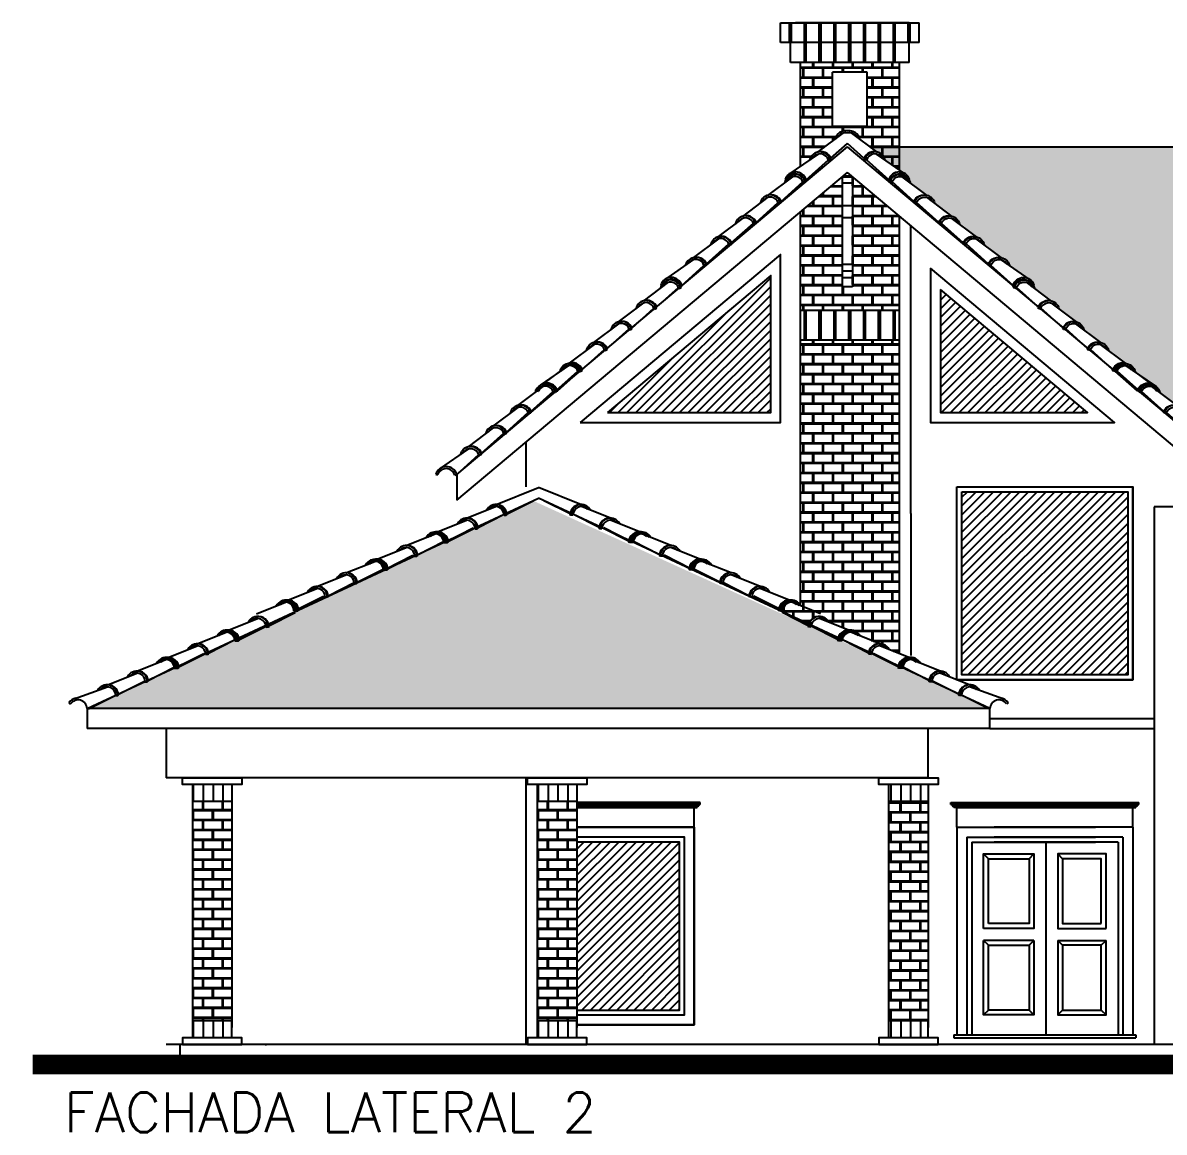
# Model space of a CAD drawing. Header units: millimetres. Extents: x 128 to 761, y 122 to 191.
# Drawn here: x 213.93 to 225.47, y 178.34 to 189.56 of the extents above; entities that cross this region are included whole.
import ezdxf

# ---------------------------------------------------------------- set-up
doc = ezdxf.new("R2010")
doc.units = ezdxf.units.MM
doc.layers.add('ALVENARIA', color=7, linetype='Continuous')
doc.layers.add('CAIXILHOS', color=7, linetype='Continuous')
doc.styles.add('COMODOS', font='romans.shx', dxfattribs={"height": 0.15})
pattern_1 = [(0, (-32.87201, -24.0885), (0.1, 0.1), [0.192, -0.008]), (0, (-32.87201, -23.9965), (0.1, 0.1), [0.192, -0.008]), (90, (-32.87201, -24.0885), (-0.1, 0.1), [0.092, -0.108]), (90, (-32.88001, -24.0885), (-0.1, 0.1), [0.092, -0.108])]
pattern_2 = [(45, (-60.317925, -23.588495), (-0.044194174, 0.044194174), [])]

# ---------------------------------------------------------------- blocks, each defined once
blk = doc.blocks.new('CUMEEIRA')
at = {"layer": 'ALVENARIA', "color": 4, "ltscale": 0.5}
for p, q in [((-0.142, 0.13), (-0.131, 0.113)), ((0, 0), (0.018, -0.008)), ((0.018, -0.008), (0.32, 0.002)), ((0.35, -0.003), (0.652, 0.007)), ((0.68, -0.003), (0.976, 0.007)), ((1.003, -0.003), (1.305, 0.007)), ((1.334, -0.003), (1.629, 0.007)), ((0.318, -0.003), (0.337, -0.011)), ((0.648, -0.003), (0.667, -0.011)), ((0.973, -0.003), (0.991, -0.011)), ((1.302, -0.003), (1.32, -0.011)), ((1.626, -0.003), (1.645, -0.011))]:
    blk.add_line(p, q, dxfattribs=at)
at = {"layer": 'ALVENARIA', "color": 3, "ltscale": 0.5}
for p, q in [((-0.076, 0.146), (0.28, 0.112)), ((0.292, 0.13), (0.607, 0.113)), ((0.616, 0.13), (0.931, 0.113)), ((0.94, 0.13), (1.26, 0.113)), ((1.269, 0.13), (1.584, 0.113)), ((0.337, -0.011), (0.348, -0.01)), ((0.667, -0.011), (0.678, -0.01)), ((0.991, -0.011), (1.003, -0.01)), ((1.32, -0.011), (1.331, -0.01)), ((1.645, -0.011), (1.656, -0.01))]:
    blk.add_line(p, q, dxfattribs=at)
at = {"layer": 'ALVENARIA', "color": 4, "ltscale": 0.5}
for centre, radius, start, end in [((-0.083, 0.036), 0.111, 336.6256, 121.8525), ((0.235, 0.033), 0.0907, 336.6256, 109.2265), ((0.568, 0.034), 0.088, 335.4621, 109.848), ((0.893, 0.034), 0.088, 335.4621, 109.848), ((1.222, 0.034), 0.088, 335.4621, 109.848), ((1.546, 0.034), 0.088, 335.4621, 109.848)]:
    blk.add_arc(centre, radius, start, end, dxfattribs=at)
at = {"layer": 'ALVENARIA', "color": 5, "ltscale": 0.5}
blk.add_arc((-0.083, 0.036), 0.0907, 336.6256, 121.8525, dxfattribs=at)
at = {"layer": 'ALVENARIA', "color": 3, "ltscale": 0.5}
for centre, radius, start, end in [((0.238, 0.034), 0.109, 335.7889, 125.8354), ((0.243, 0.029), 0.112, 339.9611, 74.5368), ((0.571, 0.035), 0.106, 334.5638, 127.6865), ((0.575, 0.029), 0.11, 339.5176, 72.6649), ((0.896, 0.035), 0.106, 334.5638, 127.6865), ((0.9, 0.029), 0.11, 339.5176, 72.6649), ((1.225, 0.035), 0.106, 334.5638, 127.6865), ((1.228, 0.029), 0.11, 339.5176, 72.6649), ((1.549, 0.035), 0.106, 334.5638, 127.6865), ((1.553, 0.029), 0.11, 339.5176, 72.6649)]:
    blk.add_arc(centre, radius, start, end, dxfattribs=at)
blk = doc.blocks.new('A$C70CB2ABE')
h = blk.add_hatch()
h.set_pattern_fill('_U', color=8, scale=0.1, angle=90, style=0, pattern_type=0)
h.set_pattern_definition([(90, (39.01201, 3.0759), (-0.1, 6e-18), [])])
h.paths.add_polyline_path([(0.5, 2.631), (0.5, 2.461), (0.1, 2.461), (0.1, 2.631)])
h = blk.add_hatch()
h.set_pattern_fill('CONCBLOC', color=8, scale=0.2, style=0)
h.set_pattern_definition([(0, (39.01201, 2.77744), (0.1, 0.1), [0.192, -0.008]), (0, (39.01201, 2.86944), (0.1, 0.1), [0.192, -0.008]), (90, (39.01201, 2.77744), (-0.1, 0.1), [0.092, -0.108]), (90, (39.00401, 2.77744), (-0.1, 0.1), [0.092, -0.108])])
h.paths.add_polyline_path([(0.5, 2.461), (0.1, 2.461), (0.1, 0.24), (0.5, 0.24)])
h = blk.add_hatch()
h.set_pattern_fill('_U', color=8, scale=0.1, angle=90, style=0, pattern_type=0)
h.set_pattern_definition([(270, (39.01201, -0.3751), (-0.1, -6e-18), [])])
h.paths.add_polyline_path([(0.5, 0.07), (0.5, 0.24), (0.1, 0.24), (0.1, 0.07)])
at = {"color": 2}
for p, q in [((0.485, 2.7), (0.5, 2.7)), ((0.1, 2.631), (0.1, 0.174)), ((0.5, 2.631), (0.5, 2.461)), ((0.5, 2.461), (0.1, 2.461)), ((0.5, 2.461), (0.5, 0.174)), ((0.5, 0.24), (0.1, 0.24)), ((0.1, 0.24), (0.1, 0.24)), ((0.1, 0.24), (0.1, 0.07)), ((0.5, 0.07), (0.5, 0.24)), ((0.485, 0.001), (0.5, 0.001)), ((0.485, 0.001), (0.5, 0.001))]:
    blk.add_line(p, q, dxfattribs=at)
for points in [[(0, 2.701), (0.6, 2.701), (0.6, 2.631), (0, 2.631)], [(0, 0), (0.6, 0), (0.6, 0.07), (0, 0.07)], [(0, 0), (0.6, 0), (0.6, 0.07), (0, 0.07)]]:
    blk.add_lwpolyline(points, close=True, dxfattribs=at)
blk = doc.blocks.new('A$C56FF1092')
at = {"color": 7}
for p, q in [((0, 0), (0, 1.11)), ((0.1, 1.11), (0, 1.11)), ((0.1, 1.048), (0, 1.048)), ((0.1, 1.11), (0.1, 0)), ((0.1, 0.819), (0, 0.819)), ((0.1, 0.699), (0, 0.699)), ((0.1, 0.225), (0, 0.225)), ((0.1, 0.158), (0, 0.158)), ((0.1, 0.09), (0, 0.09)), ((0.1, 0), (0, 0))]:
    blk.add_line(p, q, dxfattribs=at)

msp = doc.modelspace()

# ---------------------------------------------------------------- hatches: boundary and pattern name
h = msp.add_hatch()
h.set_pattern_fill('CONCBLOC', color=8, scale=0.2, style=0)
h.set_pattern_definition(pattern_1)
h.paths.add_polyline_path([(221.7932, 186.3479), (221.7932, 183.669, -0.0227167), (221.7979, 183.6606), (221.7045, 183.6981, 0.4058388), (221.6183, 183.6108), (221.6008, 183.6113, 0.0156703), (221.6008, 183.6057), (221.8751, 183.4778, -0.365053), (221.9947, 183.5538, -0.2580367), (222.0797, 183.497), (222.281, 183.4162, -0.0355894), (222.2969, 183.415, -0.0331977), (222.3115, 183.4141, -0.2582204), (222.3965, 183.3572), (222.5942, 183.2778, -0.0260569), (222.6056, 183.2769, -0.2580367), (222.6907, 183.2201), (222.7943, 183.1785), (222.7943, 186.3479)])
h.paths.add_polyline_path([(221.7932, 188.1074), (221.8871, 188.1721, -0.2431071), (221.9531, 188.2468, -0.0418291), (221.9707, 188.2531), (222.1443, 188.3833, -0.2580367), (222.2117, 188.4602, -0.1342779), (222.2693, 188.4677, -0.1342779), (222.3268, 188.4602, -0.2580367), (222.3943, 188.3833), (222.5678, 188.2531, -0.0418291), (222.5854, 188.2468, -0.2431071), (222.6515, 188.1721), (222.7943, 188.0738), (222.7943, 189.1602), (221.7932, 189.1602)])
h.paths.add_polyline_path([(222.1187, 189.0602), (222.4687, 189.0602), (222.4687, 188.5102), (222.1187, 188.5102)], flags=16)
h = msp.add_hatch()
h.set_pattern_fill('CONCBLOC', color=8, scale=0.2, style=0)
h.set_pattern_definition(pattern_1)
h.paths.add_polyline_path([(222.2693, 188.045), (221.7932, 187.6455), (221.7932, 186.6479), (222.7943, 186.6479), (222.7943, 187.6045)])
h.paths.add_polyline_path([(222.3193, 186.8885), (222.2193, 186.8885), (222.2193, 187.9985), (222.3193, 187.9985)], flags=16)
h = msp.add_hatch()
h.set_pattern_fill('_U', color=8, scale=0.1, angle=90, style=0, pattern_type=0)
h.set_pattern_definition([(90, (254.55689, 182.29758), (-0.1, 6e-18), [])])
h.paths.add_polyline_path([(216.0449, 181.8525), (216.0449, 181.6825), (215.6449, 181.6825), (215.6449, 181.8525)])
h = msp.add_hatch()
h.set_pattern_fill('_U', color=8, scale=0.1, angle=90, style=0, pattern_type=0)
h.set_pattern_definition([(90, (258.04463, 182.29758), (-0.1, 6e-18), [])])
h.paths.add_polyline_path([(219.5326, 181.8525), (219.5326, 181.6825), (219.1326, 181.6825), (219.1326, 181.8525)])
h = msp.add_hatch()
h.set_pattern_fill('CONCBLOC', color=8, scale=0.2, style=0)
h.set_pattern_definition([(0, (254.55689, 181.99912), (0.1, 0.1), [0.192, -0.008]), (0, (254.55689, 182.09112), (0.1, 0.1), [0.192, -0.008]), (90, (254.55689, 181.99912), (-0.1, 0.1), [0.092, -0.108]), (90, (254.54889, 181.99912), (-0.1, 0.1), [0.092, -0.108])])
h.paths.add_polyline_path([(216.0449, 181.6825), (215.6449, 181.6825), (215.6449, 179.4617), (216.0449, 179.4617)])
h = msp.add_hatch()
h.set_pattern_fill('CONCBLOC', color=8, scale=0.2, style=0)
h.set_pattern_definition([(0, (258.04463, 181.99912), (0.1, 0.1), [0.192, -0.008]), (0, (258.04463, 182.09112), (0.1, 0.1), [0.192, -0.008]), (90, (258.04463, 181.99912), (-0.1, 0.1), [0.092, -0.108]), (90, (258.03663, 181.99912), (-0.1, 0.1), [0.092, -0.108])])
h.paths.add_polyline_path([(219.5326, 181.6825), (219.1326, 181.6825), (219.1326, 179.4617), (219.5326, 179.4617)])
h = msp.add_hatch()
h.set_pattern_fill('_U', color=8, scale=0.1, angle=90, style=0, pattern_type=0)
h.set_pattern_definition([(270, (254.55689, 178.84658), (-0.1, -6e-18), [])])
h.paths.add_polyline_path([(216.0449, 179.2917), (216.0449, 179.4617), (215.6449, 179.4617), (215.6449, 179.2917)])
h = msp.add_hatch()
h.set_pattern_fill('_U', color=8, scale=0.1, angle=90, style=0, pattern_type=0)
h.set_pattern_definition([(270, (258.04463, 178.84658), (-0.1, -6e-18), [])])
h.paths.add_polyline_path([(219.5326, 179.2917), (219.5326, 179.4617), (219.1326, 179.4617), (219.1326, 179.2917)])
at = {"layer": 'CAIXILHOS'}
h = msp.add_hatch(dxfattribs=at)
h.set_pattern_fill('TELHADO', scale=0.25, style=0)
h.set_pattern_definition([(0, (-58.64419, -24.0885), (0, 0.25), [0.05, -0.2]), (0, (-58.51919, -24.0385), (0, 0.25), [0.05, -0.2]), (0, (-58.51919, -24.0135), (0, 0.25), [0.05, -0.2]), (90, (-58.61919, -24.0885), (-0.25, 2e-17), [0.25]), (45, (-58.61919, -24.0885), (3e-17, 0.25), [0.07071068, -0.28284272]), (45, (-58.59419, -24.0885), (3e-17, 0.25), [0.03535535, -0.31819804]), (135, (-58.61919, -24.0885), (-0.25, 3e-17), [0.07071068, -0.28284272]), (135, (-58.39419, -24.0885), (-0.25, 3e-17), [0.03535535, -0.31819804]), (26.56505, (-58.56919, -24.0635), (0.25, 2e-10), [0.0559, -0.503117]), (153.43495, (-58.66919, -24.0635), (-0.25, 2e-10), [0.0559, -0.503117]), (26.56505, (-58.56919, -24.0385), (0.25, 2e-10), [0.0559, -0.503117]), (153.43495, (-58.66919, -24.0385), (-0.25, 2e-10), [0.0559, -0.503117])])
h.paths.add_polyline_path([(222.4972, 188.3061), (222.5678, 188.2531, -0.0418291), (222.5854, 188.2468, -0.2431071), (222.6515, 188.1721), (222.8446, 188.0391, -0.1956354), (222.8986, 187.9754), (222.8913, 187.973, -0.0757551), (222.9027, 187.9433), (223.0731, 187.8155, -0.0260569), (223.0839, 187.8116, -0.2583509), (223.1513, 187.7346), (223.3248, 187.6043, -0.0259992), (223.3356, 187.6004, -0.2582204), (223.403, 187.5234), (223.5735, 187.3956, -0.0260569), (223.5843, 187.3918, -0.2580367), (223.6517, 187.3149), (223.8252, 187.1847, -0.0418291), (223.8428, 187.1784, -0.2431071), (223.9089, 187.1037), (224.102, 186.9706, -0.1956354), (224.156, 186.907), (224.1487, 186.9046, -0.0757551), (224.1601, 186.8749), (224.3305, 186.747, -0.0260569), (224.3413, 186.7432, -0.2583509), (224.4088, 186.6662), (224.5823, 186.5358, -0.0259992), (224.593, 186.532, -0.2582204), (224.6605, 186.455), (224.8309, 186.3272, -0.0260569), (224.8417, 186.3233, -0.2580367), (224.9091, 186.2464), (225.0827, 186.1162, -0.0355894), (225.0977, 186.1111, -0.0331977), (225.1115, 186.1063, -0.2582204), (225.179, 186.0294), (225.2255, 185.9944), (225.3594, 185.9022, -0.0588678), (225.3809, 185.8875, -0.200684), (225.4276, 185.8207), (225.6011, 185.6903, -0.0259992), (225.6119, 185.6865, -0.2582204), (225.6793, 185.6095), (225.8497, 185.4817, -0.0260569), (225.8605, 185.4778, -0.2580367), (225.928, 185.401), (226.1015, 185.2708, -0.0418291), (226.1191, 185.2645, -0.2431071), (226.1852, 185.1898), (226.3783, 185.0567, -0.2025394), (226.4331, 184.9902), (231.0279, 184.9902), (231.0279, 188.3061)])
h = msp.add_hatch(dxfattribs=at)
h.set_pattern_fill('ANSI31', color=142, scale=0.5, style=0)
h.set_pattern_definition(pattern_2)
h.paths.add_polyline_path([(221.4932, 187.0021), (219.8419, 185.6165), (221.4932, 185.6165)])
h = msp.add_hatch(dxfattribs=at)
h.set_pattern_fill('ANSI31', color=142, scale=0.5, style=0)
h.set_pattern_definition(pattern_2)
h.paths.add_polyline_path([(223.2109, 185.6165), (224.6967, 185.6165), (223.2109, 186.8632)])
h = msp.add_hatch(dxfattribs=at)
h.set_pattern_fill('ANSI31', color=142, scale=0.5, style=0)
h.set_pattern_definition(pattern_2)
h.paths.add_polyline_path([(223.4259, 184.8165), (223.4259, 182.9633), (225.1059, 182.9633), (225.1059, 184.8165)])
h = msp.add_hatch(dxfattribs=at)
h.set_pattern_fill('TELHADO', color=3, scale=0.25, style=0)
h.set_pattern_definition([(0, (-60.34293, -23.5885), (0, 0.25), [0.05, -0.2]), (0, (-60.21793, -23.5385), (0, 0.25), [0.05, -0.2]), (0, (-60.21793, -23.5135), (0, 0.25), [0.05, -0.2]), (90, (-60.31793, -23.5885), (-0.25, 2e-17), [0.25]), (45, (-60.31793, -23.5885), (3e-17, 0.25), [0.07071068, -0.28284272]), (45, (-60.29293, -23.5885), (3e-17, 0.25), [0.03535535, -0.31819804]), (135, (-60.31793, -23.5885), (-0.25, 3e-17), [0.07071068, -0.28284272]), (135, (-60.09293, -23.5885), (-0.25, 3e-17), [0.03535535, -0.31819804]), (26.56505, (-60.26793, -23.5635), (0.25, 2e-10), [0.0559, -0.503117]), (153.43495, (-60.36793, -23.5635), (-0.25, 2e-10), [0.0559, -0.503117]), (26.56505, (-60.26793, -23.5385), (0.25, 2e-10), [0.0559, -0.503117]), (153.43495, (-60.36793, -23.5385), (-0.25, 2e-10), [0.0559, -0.503117])])
h.paths.add_polyline_path([(219.09, 184.725), (214.5995, 182.6223), (223.7109, 182.6217)])
h = msp.add_hatch(dxfattribs=at)
h.set_pattern_fill('ANSI31', color=142, scale=0.5, style=0)
h.set_pattern_definition([(45, (-58.61919, -23.588495), (-0.044194174, 0.044194174), [])])
h.paths.add_polyline_path([(220.5709, 181.2717), (219.5326, 181.2717), (219.5326, 179.5717), (220.5709, 179.5717)])

# ---------------------------------------------------------------- linework, layer by layer
at = {"color": 7}
for p, q in [((221.5932, 189.5602), (222.9943, 189.5602)), ((221.5932, 189.3602), (221.5932, 189.5602)), ((221.6835, 189.3602), (221.6835, 189.5601)), ((221.7035, 189.3602), (221.7035, 189.5601)), ((222.8943, 189.5602), (221.7443, 189.5602)), ((221.8335, 189.3602), (221.8335, 189.5601)), ((221.8535, 189.3602), (221.8535, 189.5601)), ((221.9835, 189.3602), (221.9835, 189.5601)), ((222.0035, 189.3602), (222.0035, 189.5601)), ((222.1335, 189.3602), (222.1335, 189.5601)), ((222.1535, 189.3602), (222.1535, 189.5601)), ((222.2835, 189.3602), (222.2835, 189.5601)), ((222.3035, 189.3602), (222.3035, 189.5601)), ((222.4335, 189.3602), (222.4335, 189.5601)), ((222.4535, 189.3602), (222.4535, 189.5601)), ((222.5835, 189.3602), (222.5835, 189.5601)), ((222.6035, 189.3602), (222.6035, 189.5601)), ((222.7335, 189.3602), (222.7335, 189.5601)), ((222.7535, 189.3602), (222.7535, 189.5601)), ((222.8835, 189.3602), (222.8835, 189.5601)), ((222.9035, 189.3602), (222.9035, 189.5601)), ((222.9943, 189.3602), (222.9943, 189.5602)), ((222.9943, 189.3602), (221.5932, 189.3602)), ((221.6932, 189.1602), (221.6932, 189.3602)), ((221.8335, 189.1602), (221.8335, 189.3601)), ((221.8535, 189.1602), (221.8535, 189.3601)), ((221.9835, 189.1602), (221.9835, 189.3601)), ((222.0035, 189.1602), (222.0035, 189.3601)), ((222.1335, 189.1602), (222.1335, 189.3601)), ((222.1535, 189.1602), (222.1535, 189.3601)), ((222.2835, 189.1602), (222.2835, 189.3601)), ((222.3035, 189.1602), (222.3035, 189.3601)), ((222.4335, 189.1602), (222.4335, 189.3601)), ((222.4535, 189.1602), (222.4535, 189.3601)), ((222.5835, 189.1602), (222.5835, 189.3601)), ((222.6035, 189.1602), (222.6035, 189.3601)), ((222.7335, 189.1602), (222.7335, 189.3601)), ((222.7535, 189.1602), (222.7535, 189.3601)), ((222.8943, 189.1602), (222.8943, 189.3602)), ((222.8943, 189.1602), (221.6932, 189.1602)), ((221.7932, 188.1074), (221.7932, 189.1602)), ((222.7943, 188.0738), (222.7943, 189.1602)), ((222.4687, 189.0602), (222.1187, 189.0602)), ((222.1187, 188.5102), (222.1187, 189.0602)), ((222.4687, 188.5102), (222.4687, 189.0602)), ((222.4687, 188.5102), (222.1187, 188.5102)), ((222.7943, 188.3061), (231.0279, 188.3061)), ((221.7932, 183.669), (221.7932, 187.6455)), ((222.7943, 183.1785), (222.7943, 187.6045)), ((222.7943, 186.6479), (221.7932, 186.6479)), ((221.8335, 186.3479), (221.8335, 186.6479)), ((221.8535, 186.3479), (221.8535, 186.6479)), ((221.9835, 186.3479), (221.9835, 186.6479)), ((222.0035, 186.3479), (222.0035, 186.6479)), ((222.1335, 186.3479), (222.1335, 186.6479)), ((222.1535, 186.3479), (222.1535, 186.6479)), ((222.2835, 186.3479), (222.2835, 186.6479)), ((222.3035, 186.3479), (222.3035, 186.6479)), ((222.4335, 186.3479), (222.4335, 186.6479)), ((222.4535, 186.3479), (222.4535, 186.6479)), ((222.5835, 186.3479), (222.5835, 186.6479)), ((222.6035, 186.3479), (222.6035, 186.6479)), ((222.7335, 186.3479), (222.7335, 186.6479)), ((222.7535, 186.3479), (222.7535, 186.6479)), ((222.7943, 186.3479), (221.7932, 186.3479)), ((225.1559, 182.9133), (225.1559, 184.8665)), ((223.3759, 182.9133), (225.1559, 182.9133)), ((223.7109, 182.5217), (225.3709, 182.5217)), ((215.3795, 182.4217), (215.3795, 181.9225)), ((223.0859, 181.9217), (223.0859, 182.4217)), ((223.7109, 182.4217), (225.3709, 182.4217)), ((223.0859, 181.9217), (215.3795, 181.9217)), ((220.7809, 181.6717), (219.5326, 181.6717)), ((220.7809, 181.6517), (219.5326, 181.6517)), ((220.7509, 181.6317), (219.5326, 181.6317)), ((219.5326, 181.6217), (220.7209, 181.6217)), ((220.7309, 181.6217), (219.5326, 181.6217)), ((220.7209, 181.4217), (220.7209, 181.6217)), ((220.7309, 181.6217), (220.7509, 181.6217)), ((220.7309, 181.6217), (220.7509, 181.6217)), ((220.7509, 181.6217), (220.7509, 181.6317)), ((220.7809, 181.6517), (220.7809, 181.6729)), ((223.3159, 181.6517), (223.3159, 181.6729)), ((223.3159, 181.6717), (225.2159, 181.6717)), ((223.3159, 181.6517), (225.2159, 181.6517)), ((223.3459, 181.6317), (225.1859, 181.6317)), ((223.3459, 181.6217), (223.3459, 181.6317)), ((223.3659, 181.6217), (223.3459, 181.6217)), ((223.3659, 181.6217), (223.3459, 181.6217)), ((223.3659, 181.6217), (225.1859, 181.6217)), ((223.3759, 181.4217), (223.3759, 181.6217)), ((223.6617, 181.6217), (223.3759, 181.6217)), ((225.1559, 181.4217), (225.1559, 181.6217)), ((225.1659, 181.6217), (225.1859, 181.6217)), ((225.1659, 181.6217), (225.1859, 181.6217)), ((225.1859, 181.6217), (225.1859, 181.6317)), ((225.2159, 181.6517), (225.2159, 181.6729)), ((233.9748, 179.2217), (215.3795, 179.2217))]:
    msp.add_line(p, q, dxfattribs=at)
at = {"color": 2}
for p, q in [((218.3176, 184.9902), (222.2693, 188.3061)), ((226.2209, 184.9902), (222.2693, 188.3061)), ((218.3176, 184.7292), (222.2693, 188.045)), ((226.2209, 184.7292), (222.2693, 188.045)), ((222.9109, 184.5956), (222.9109, 187.5066)), ((219.0176, 185.3165), (219.0176, 184.8665)), ((218.3176, 184.9902), (218.3176, 184.7292)), ((214.5795, 182.6217), (219.1452, 184.7507)), ((223.7109, 182.6217), (219.1452, 184.7507)), ((222.9109, 184.5956), (222.9109, 183.1589)), ((216.0302, 181.9217), (216.0449, 181.9217)), ((219.0176, 181.9217), (219.0176, 179.2217)), ((219.5179, 181.9217), (219.5326, 181.9217)), ((215.6449, 181.8525), (215.6449, 179.3957)), ((216.0449, 181.8525), (216.0449, 181.6825)), ((219.1326, 181.8525), (219.1326, 179.3957)), ((219.5326, 181.8525), (219.5326, 181.6825)), ((216.0449, 181.6825), (215.6449, 181.6825)), ((216.0449, 181.6825), (216.0449, 179.3957)), ((219.5326, 181.6825), (219.1326, 181.6825)), ((219.5326, 181.6825), (219.5326, 179.3957)), ((215.6449, 179.4617), (215.6449, 179.2917)), ((215.6449, 179.4617), (215.6449, 179.4617)), ((216.0449, 179.4617), (215.6449, 179.4617)), ((216.0449, 179.2917), (216.0449, 179.4617)), ((219.1326, 179.4617), (219.1326, 179.2917)), ((219.1326, 179.4617), (219.1326, 179.4617)), ((219.5326, 179.4617), (219.1326, 179.4617)), ((219.5326, 179.2917), (219.5326, 179.4617)), ((222.6859, 179.4617), (222.6859, 179.4617)), ((216.0302, 179.2225), (216.0449, 179.2225)), ((216.0302, 179.2225), (216.0449, 179.2225)), ((216.3807, 179.2225), (216.3954, 179.2225)), ((216.3807, 179.2225), (216.3954, 179.2225)), ((219.5179, 179.2225), (219.5326, 179.2225)), ((219.5179, 179.2225), (219.5326, 179.2225))]:
    msp.add_line(p, q, dxfattribs=at)
at = {"color": 3}
msp.add_line((223.3759, 182.9133), (223.3759, 184.8665), dxfattribs=at)
at = {"color": 6}
for p, q in [((225.3709, 184.664), (225.3709, 179.2217)), ((225.6209, 184.664), (225.3709, 184.664)), ((223.7109, 182.6217), (214.5795, 182.6217)), ((214.5795, 182.6217), (214.5795, 182.4217)), ((223.7109, 182.4217), (223.7109, 182.6217)), ((223.7109, 182.4217), (214.5795, 182.4217))]:
    msp.add_line(p, q, dxfattribs=at)
at = {"color": 8}
for p, q in [((215.5176, 179.2217), (215.5176, 179.1217)), ((215.5449, 179.2217), (215.7477, 179.2217))]:
    msp.add_line(p, q, dxfattribs=at)
at = {"color": 3}
for points in [[(219.5671, 185.5165), (221.5932, 185.5165), (221.5932, 187.2166)], [(219.8419, 185.6165), (221.4932, 185.6165), (221.4932, 187.0021)], [(223.1109, 187.0777), (223.1109, 185.5165), (224.9714, 185.5165)], [(223.2109, 186.8632), (223.2109, 185.6165), (224.6967, 185.6165)], [(223.3759, 184.8665), (225.1559, 184.8665), (225.1559, 182.9133), (223.3759, 182.9133)], [(223.4259, 184.8165), (225.1059, 184.8165), (225.1059, 182.9633), (223.4259, 182.9633)]]:
    msp.add_lwpolyline(points, close=True, dxfattribs=at)
at = {"color": 2}
for points in [[(215.5449, 181.9225), (216.1449, 181.9225), (216.1449, 181.8525), (215.5449, 181.8525)], [(219.0326, 181.9225), (219.6326, 181.9225), (219.6326, 181.8525), (219.0326, 181.8525)], [(215.5449, 179.2217), (216.1449, 179.2217), (216.1449, 179.2917), (215.5449, 179.2917)], [(215.5449, 179.2217), (216.1449, 179.2217), (216.1449, 179.2917), (215.5449, 179.2917)], [(219.0326, 179.2217), (219.6326, 179.2217), (219.6326, 179.2917), (219.0326, 179.2917)], [(219.0326, 179.2217), (219.6326, 179.2217), (219.6326, 179.2917), (219.0326, 179.2917)]]:
    msp.add_lwpolyline(points, close=True, dxfattribs=at)
at = {"color": 6, "const_width": 0.2}
msp.add_lwpolyline([(235.8748, 179.0217), (214.0298, 179.0217)], dxfattribs=at)
at = {"color": 7}
for centre, start, end in [((220.7398, 181.6659), 288.0582, 336.69982), ((223.3571, 181.6659), 203.30018, 251.9418), ((225.1748, 181.6659), 288.0582, 336.69982)]:
    msp.add_arc(centre, 0.036, start, end, dxfattribs=at)
at = {"layer": 'ALVENARIA', "color": 3, "ltscale": 0.5}
for p, q in [((221.9721, 188.2541), (222.2247, 188.4436)), ((222.5665, 188.2541), (222.3139, 188.4436)), ((221.6806, 188.0299), (221.9752, 188.2328)), ((222.0969, 188.1751), (222.1048, 188.1832)), ((222.4417, 188.1751), (222.4337, 188.1832)), ((222.858, 188.0299), (222.5634, 188.2328)), ((218.7116, 184.6845), (219.1452, 184.8586)), ((219.5788, 184.6845), (219.1452, 184.8586)), ((218.4182, 184.5477), (218.7113, 184.6653)), ((218.8176, 184.5786), (218.8274, 184.5844)), ((218.8184, 184.579), (218.8282, 184.5847)), ((219.472, 184.579), (219.4622, 184.5847)), ((219.4728, 184.5786), (219.463, 184.5844)), ((219.8722, 184.5477), (219.5791, 184.6653)), ((218.1248, 184.4109), (218.4179, 184.5285)), ((220.1656, 184.4109), (219.8725, 184.5285)), ((217.8072, 184.2708), (218.1003, 184.3884)), ((218.5242, 184.4418), (218.534, 184.4475)), ((219.7662, 184.4418), (219.7564, 184.4475)), ((220.4832, 184.2708), (220.1901, 184.3884)), ((217.5139, 184.134), (217.8069, 184.2516)), ((218.2074, 184.302), (218.2172, 184.3078)), ((218.2249, 184.3022), (218.2347, 184.308)), ((220.0655, 184.3022), (220.0557, 184.308)), ((220.083, 184.302), (220.0732, 184.3078)), ((220.7765, 184.134), (220.4835, 184.2516)), ((217.1963, 183.9938), (217.4893, 184.1115)), ((217.9132, 184.1649), (217.923, 184.1706)), ((220.3772, 184.1649), (220.3674, 184.1706)), ((221.0941, 183.9938), (220.8011, 184.1115)), ((217.5964, 184.0251), (217.6062, 184.0309)), ((217.614, 184.0253), (217.6237, 184.0311)), ((220.6764, 184.0253), (220.6667, 184.0311)), ((220.694, 184.0251), (220.6842, 184.0309)), ((216.9029, 183.857), (217.1959, 183.9747)), ((217.3022, 183.888), (217.312, 183.8937)), ((217.303, 183.8883), (217.3128, 183.8941)), ((220.9874, 183.8883), (220.9776, 183.8941)), ((220.9882, 183.888), (220.9784, 183.8937)), ((221.3875, 183.857), (221.0945, 183.9747)), ((216.6095, 183.7202), (216.9025, 183.8379)), ((221.6809, 183.7202), (221.3879, 183.8379)), ((216.2919, 183.5801), (216.585, 183.6978)), ((217.0089, 183.7511), (217.0186, 183.7569)), ((221.2815, 183.7511), (221.2718, 183.7569)), ((221.9985, 183.5801), (221.7054, 183.6978)), ((216.0109, 183.4168), (216.3039, 183.5344)), ((216.6921, 183.6114), (216.7018, 183.6172)), ((216.7096, 183.6116), (216.7194, 183.6174)), ((221.5808, 183.6116), (221.571, 183.6174)), ((221.5983, 183.6114), (221.5886, 183.6172)), ((222.2795, 183.4168), (221.9865, 183.5344)), ((216.4103, 183.4477), (216.4201, 183.4534)), ((221.8801, 183.4477), (221.8703, 183.4534)), ((215.6933, 183.2767), (215.9864, 183.3943)), ((216.0935, 183.3079), (216.1033, 183.3137)), ((216.111, 183.3081), (216.1208, 183.3139)), ((222.1794, 183.3081), (222.1696, 183.3139)), ((222.1969, 183.3079), (222.1871, 183.3137)), ((222.5971, 183.2767), (222.304, 183.3943)), ((215.3999, 183.1399), (215.693, 183.2575)), ((222.8905, 183.1399), (222.5974, 183.2575)), ((215.0823, 182.9997), (215.3754, 183.1174)), ((215.7993, 183.1708), (215.8091, 183.1765)), ((222.4911, 183.1708), (222.4813, 183.1765)), ((223.2081, 182.9997), (222.915, 183.1174)), ((214.789, 182.8629), (215.082, 182.9806)), ((215.4825, 183.031), (215.4923, 183.0368)), ((215.5, 183.0312), (215.5098, 183.037)), ((222.7904, 183.0312), (222.7806, 183.037)), ((222.8079, 183.031), (222.7981, 183.0368)), ((223.5014, 182.8629), (223.2084, 182.9806)), ((214.4494, 182.7218), (214.7864, 182.8415)), ((215.1883, 182.8939), (215.1981, 182.8996)), ((223.1021, 182.8939), (223.0923, 182.8996)), ((223.841, 182.7218), (223.504, 182.8415)), ((214.8891, 182.7543), (214.8988, 182.7601)), ((223.4013, 182.7543), (223.3916, 182.7601))]:
    msp.add_line(p, q, dxfattribs=at)
at = {"layer": 'ALVENARIA', "color": 4, "ltscale": 0.5}
for p, q in [((222.1023, 188.1896), (222.2693, 188.3393)), ((222.4363, 188.1896), (222.2693, 188.3393)), ((221.8513, 187.9726), (222.0761, 188.1742)), ((222.0777, 188.1694), (222.0969, 188.1751)), ((222.4608, 188.1694), (222.4417, 188.1751)), ((222.6872, 187.9726), (222.4624, 188.1742)), ((221.64, 187.9754), (221.659, 187.9692)), ((221.8322, 187.9669), (221.8513, 187.9726)), ((222.7064, 187.9669), (222.6872, 187.9726)), ((222.8986, 187.9754), (222.8796, 187.9692)), ((218.8266, 184.5914), (219.09, 184.725)), ((219.4638, 184.5914), (219.2004, 184.725)), ((218.5332, 184.4546), (218.7966, 184.5882)), ((218.7976, 184.578), (218.8176, 184.5786)), ((218.7984, 184.5784), (218.8184, 184.579)), ((219.492, 184.5784), (219.472, 184.579)), ((219.4928, 184.578), (219.4728, 184.5786)), ((219.7572, 184.4546), (219.4938, 184.5882)), ((218.2149, 184.314), (218.4842, 184.4505)), ((218.2339, 184.3148), (218.5032, 184.4514)), ((218.5042, 184.4412), (218.5242, 184.4418)), ((219.7862, 184.4412), (219.7662, 184.4418)), ((220.0565, 184.3148), (219.7872, 184.4514)), ((220.0755, 184.314), (219.8062, 184.4505)), ((217.9222, 184.1777), (218.1856, 184.3113)), ((218.1874, 184.3015), (218.2074, 184.302)), ((218.2049, 184.3017), (218.2249, 184.3022)), ((220.0855, 184.3017), (220.0655, 184.3022)), ((220.103, 184.3015), (220.083, 184.302)), ((220.3682, 184.1777), (220.1048, 184.3113)), ((217.6039, 184.0371), (217.8733, 184.1736)), ((217.6229, 184.0379), (217.8923, 184.1744)), ((217.8932, 184.1643), (217.9132, 184.1649)), ((220.3972, 184.1643), (220.3772, 184.1649)), ((220.6675, 184.0379), (220.3981, 184.1744)), ((220.6865, 184.0371), (220.4171, 184.1736)), ((217.3106, 183.9003), (217.5799, 184.0368)), ((217.5764, 184.0246), (217.5964, 184.0251)), ((217.594, 184.0248), (217.614, 184.0253)), ((220.6964, 184.0248), (220.6764, 184.0253)), ((220.714, 184.0246), (220.694, 184.0251)), ((220.9798, 183.9003), (220.7105, 184.0368)), ((217.0179, 183.764), (217.2813, 183.8975)), ((217.2823, 183.8874), (217.3022, 183.888)), ((217.283, 183.8878), (217.303, 183.8883)), ((221.0074, 183.8878), (220.9874, 183.8883)), ((221.0081, 183.8874), (220.9882, 183.888)), ((221.2725, 183.764), (221.0091, 183.8975)), ((216.7186, 183.6242), (216.9879, 183.7607)), ((221.5718, 183.6242), (221.3025, 183.7607)), ((216.6996, 183.6233), (216.9689, 183.7598)), ((216.9889, 183.7506), (217.0089, 183.7511)), ((221.3015, 183.7506), (221.2815, 183.7511)), ((221.5908, 183.6233), (221.3215, 183.7598)), ((216.4193, 183.4605), (216.6827, 183.5941)), ((216.6721, 183.6108), (216.6921, 183.6114)), ((216.6896, 183.611), (216.7096, 183.6116)), ((221.6008, 183.611), (221.5808, 183.6116)), ((221.6183, 183.6108), (221.5983, 183.6114)), ((221.8711, 183.4605), (221.6077, 183.5941)), ((216.101, 183.3199), (216.3703, 183.4564)), ((216.12, 183.3207), (216.3893, 183.4573)), ((216.3903, 183.4471), (216.4103, 183.4477)), ((221.9001, 183.4471), (221.8801, 183.4477)), ((222.1704, 183.3207), (221.9011, 183.4573)), ((222.1894, 183.3199), (221.9201, 183.4564)), ((215.8083, 183.1836), (216.0717, 183.3171)), ((216.0735, 183.3074), (216.0935, 183.3079)), ((216.091, 183.3076), (216.111, 183.3081)), ((222.1994, 183.3076), (222.1794, 183.3081)), ((222.2169, 183.3074), (222.1969, 183.3079)), ((222.4821, 183.1836), (222.2187, 183.3171)), ((215.49, 183.043), (215.7593, 183.1795)), ((215.509, 183.0438), (215.7783, 183.1803)), ((215.7793, 183.1702), (215.7993, 183.1708)), ((222.5111, 183.1702), (222.4911, 183.1708)), ((222.7814, 183.0438), (222.5121, 183.1803)), ((222.8004, 183.043), (222.5311, 183.1795)), ((215.1973, 182.9067), (215.4607, 183.0402)), ((215.4625, 183.0305), (215.4825, 183.031)), ((215.48, 183.0307), (215.5, 183.0312)), ((222.8104, 183.0307), (222.7904, 183.0312)), ((222.8279, 183.0305), (222.8079, 183.031)), ((223.0931, 182.9067), (222.8297, 183.0402)), ((214.898, 182.7669), (215.1674, 182.9034)), ((215.1683, 182.8933), (215.1883, 182.8939)), ((223.1221, 182.8933), (223.1021, 182.8939)), ((223.3924, 182.7669), (223.123, 182.9034)), ((214.5995, 182.6223), (214.8688, 182.7588)), ((214.8691, 182.7537), (214.8891, 182.7543)), ((223.4213, 182.7537), (223.4013, 182.7543)), ((223.6909, 182.6223), (223.4216, 182.7588)), ((214.3961, 182.6797), (214.4128, 182.6687)), ((214.5795, 182.6217), (214.5995, 182.6223)), ((223.7109, 182.6217), (223.6909, 182.6223)), ((223.8943, 182.6797), (223.8776, 182.6687))]:
    msp.add_line(p, q, dxfattribs=at)
at = {"layer": 'ALVENARIA', "color": 3, "ltscale": 0.5}
for centre, radius, start, end in [((222.2475, 188.3608), 0.1057, 78.12936, 167.68651), ((222.2541, 188.3587), 0.11, 82.07368, 112.66493), ((222.2844, 188.3587), 0.11, 67.33507, 97.92632), ((222.291, 188.3608), 0.1057, 12.31349, 101.87064), ((221.9924, 188.1456), 0.1086, 15.78894, 165.83541), ((221.9996, 188.145), 0.1119, 19.96107, 114.53676), ((222.5389, 188.145), 0.1119, 65.46324, 160.03893), ((222.5462, 188.1456), 0.1086, 14.16459, 164.21106), ((218.7119, 184.5794), 0.1057, 359.56383, 152.68651), ((218.7127, 184.5798), 0.1057, 359.56383, 152.68651), ((218.7177, 184.5757), 0.11, 4.51761, 97.66493), ((218.7185, 184.5761), 0.11, 4.51761, 97.66493), ((219.5719, 184.5761), 0.11, 82.33507, 175.48239), ((219.5727, 184.5757), 0.11, 82.33507, 175.48239), ((219.5777, 184.5798), 0.1057, 27.31349, 180.43617), ((219.5785, 184.5794), 0.1057, 27.31349, 180.43617), ((218.4185, 184.4426), 0.1057, 359.56383, 152.68651), ((218.4243, 184.4389), 0.11, 4.51761, 97.66493), ((219.8661, 184.4389), 0.11, 82.33507, 175.48239), ((219.8719, 184.4426), 0.1057, 27.31349, 180.43617), ((218.1017, 184.3029), 0.1057, 359.56383, 152.68651), ((218.1163, 184.3007), 0.1086, 0.78894, 150.83541), ((218.1075, 184.2991), 0.11, 4.51761, 97.66493), ((218.1232, 184.2983), 0.1119, 4.96107, 99.53676), ((220.1672, 184.2983), 0.1119, 80.46324, 175.03893), ((220.1741, 184.3007), 0.1086, 29.16459, 179.21106), ((220.1829, 184.2991), 0.11, 82.33507, 175.48239), ((220.1887, 184.3029), 0.1057, 27.31349, 180.43617), ((217.8075, 184.1657), 0.1057, 359.56383, 152.68651), ((217.8134, 184.162), 0.11, 4.51761, 97.66493), ((220.477, 184.162), 0.11, 82.33507, 175.48239), ((220.4829, 184.1657), 0.1057, 27.31349, 180.43617), ((217.4908, 184.0259), 0.1057, 359.56383, 152.68651), ((217.5054, 184.0238), 0.1086, 0.78894, 150.83541), ((217.4966, 184.0222), 0.11, 4.51761, 97.66493), ((217.5122, 184.0214), 0.1119, 4.96107, 99.53676), ((220.7782, 184.0214), 0.1119, 80.46324, 175.03893), ((220.785, 184.0238), 0.1086, 29.16459, 179.21106), ((220.7938, 184.0222), 0.11, 82.33507, 175.48239), ((220.7996, 184.0259), 0.1057, 27.31349, 180.43617), ((217.1966, 183.8888), 0.1057, 359.56383, 152.68651), ((217.1974, 183.8891), 0.1057, 359.56383, 152.68651), ((217.2024, 183.8851), 0.11, 4.51761, 97.66493), ((217.2032, 183.8854), 0.11, 4.51761, 97.66493), ((221.0872, 183.8854), 0.11, 82.33507, 175.48239), ((221.088, 183.8851), 0.11, 82.33507, 175.48239), ((221.093, 183.8891), 0.1057, 27.31349, 180.43617), ((221.0938, 183.8888), 0.1057, 27.31349, 180.43617), ((216.9032, 183.752), 0.1057, 359.56383, 152.68651), ((216.909, 183.7482), 0.11, 4.51761, 97.66493), ((221.3814, 183.7482), 0.11, 82.33507, 175.48239), ((221.3872, 183.752), 0.1057, 27.31349, 180.43617), ((216.5864, 183.6122), 0.1057, 359.56383, 152.68651), ((216.601, 183.6101), 0.1086, 0.78894, 150.83541), ((216.5922, 183.6085), 0.11, 4.51761, 97.66493), ((216.6079, 183.6077), 0.1119, 4.96107, 99.53676), ((221.6825, 183.6077), 0.1119, 80.46324, 175.03893), ((221.6894, 183.6101), 0.1086, 29.16459, 179.21106), ((221.6982, 183.6085), 0.11, 82.33507, 175.48239), ((221.704, 183.6122), 0.1057, 27.31349, 180.43617), ((216.3046, 183.4485), 0.1057, 359.56383, 152.68651), ((216.3104, 183.4448), 0.11, 4.51761, 97.66493), ((221.98, 183.4448), 0.11, 82.33507, 175.48239), ((221.9858, 183.4485), 0.1057, 27.31349, 180.43617), ((215.9878, 183.3088), 0.1057, 359.56383, 152.68651), ((216.0024, 183.3066), 0.1086, 0.78894, 150.83541), ((215.9936, 183.305), 0.11, 4.51761, 97.66493), ((216.0093, 183.3042), 0.1119, 4.96107, 99.53676), ((222.2811, 183.3042), 0.1119, 80.46324, 175.03893), ((222.288, 183.3066), 0.1086, 29.16459, 179.21106), ((222.2968, 183.305), 0.11, 82.33507, 175.48239), ((222.3026, 183.3088), 0.1057, 27.31349, 180.43617), ((215.6936, 183.1716), 0.1057, 359.56383, 152.68651), ((215.6994, 183.1679), 0.11, 4.51761, 97.66493), ((222.591, 183.1679), 0.11, 82.33507, 175.48239), ((222.5968, 183.1716), 0.1057, 27.31349, 180.43617), ((215.3768, 183.0318), 0.1057, 359.56383, 152.68651), ((215.3915, 183.0297), 0.1086, 0.78894, 150.83541), ((215.3826, 183.0281), 0.11, 4.51761, 97.66493), ((215.3983, 183.0273), 0.1119, 4.96107, 99.53676), ((222.8921, 183.0273), 0.1119, 80.46324, 175.03893), ((222.8989, 183.0297), 0.1086, 29.16459, 179.21106), ((222.9078, 183.0281), 0.11, 82.33507, 175.48239), ((222.9136, 183.0318), 0.1057, 27.31349, 180.43617), ((215.0826, 182.8947), 0.1057, 359.56383, 152.68651), ((215.0885, 182.8909), 0.11, 4.51761, 97.66493), ((223.2019, 182.8909), 0.11, 82.33507, 175.48239), ((223.2078, 182.8947), 0.1057, 27.31349, 180.43617), ((214.7805, 182.7528), 0.1086, 0.78894, 150.83541), ((214.7873, 182.7504), 0.1119, 4.96107, 99.53676), ((223.5031, 182.7504), 0.1119, 80.46324, 175.03893), ((223.5099, 182.7528), 0.1086, 29.16459, 179.21106)]:
    msp.add_arc(centre, radius, start, end, dxfattribs=at)
at = {"layer": 'ALVENARIA', "color": 4, "ltscale": 0.5}
for centre, radius, start, end in [((222.2458, 188.3582), 0.088, 74.54339, 149.84798), ((222.2927, 188.3582), 0.088, 30.15202, 105.45661), ((221.9908, 188.1434), 0.0907, 16.62558, 149.22649), ((222.5478, 188.1434), 0.0907, 30.77351, 163.37442), ((221.7452, 187.9409), 0.1107, 16.62558, 161.85248), ((222.7933, 187.9409), 0.1107, 18.14752, 163.37442), ((218.7096, 184.5773), 0.088, 0.46211, 134.84798), ((218.7104, 184.5777), 0.088, 0.46211, 134.84798), ((219.58, 184.5777), 0.088, 45.15202, 179.53789), ((219.5808, 184.5773), 0.088, 45.15202, 179.53789), ((218.4162, 184.4405), 0.088, 0.46211, 134.84798), ((219.8742, 184.4405), 0.088, 45.15202, 179.53789), ((218.0994, 184.3008), 0.088, 0.46211, 134.84798), ((218.1142, 184.2991), 0.0907, 1.62558, 134.22649), ((220.1762, 184.2991), 0.0907, 45.77351, 178.37442), ((220.191, 184.3008), 0.088, 45.15202, 179.53789), ((217.8052, 184.1636), 0.088, 0.46211, 134.84798), ((220.4852, 184.1636), 0.088, 45.15202, 179.53789), ((217.4884, 184.0239), 0.088, 0.46211, 134.84798), ((217.5033, 184.0222), 0.0907, 1.62558, 134.22649), ((220.7871, 184.0222), 0.0907, 45.77351, 178.37442), ((220.802, 184.0239), 0.088, 45.15202, 179.53789), ((217.1942, 183.8867), 0.088, 0.46211, 134.84798), ((217.195, 183.887), 0.088, 0.46211, 134.84798), ((221.0954, 183.887), 0.088, 45.15202, 179.53789), ((221.0962, 183.8867), 0.088, 45.15202, 179.53789), ((216.9008, 183.7499), 0.088, 0.46211, 134.84798), ((221.3896, 183.7499), 0.088, 45.15202, 179.53789), ((216.5841, 183.6101), 0.088, 0.46211, 134.84798), ((216.5989, 183.6085), 0.0907, 1.62558, 134.22649), ((221.6915, 183.6085), 0.0907, 45.77351, 178.37442), ((221.7063, 183.6101), 0.088, 45.15202, 179.53789), ((216.3023, 183.4464), 0.088, 0.46211, 134.84798), ((221.9881, 183.4464), 0.088, 45.15202, 179.53789), ((215.9855, 183.3067), 0.088, 0.46211, 134.84798), ((216.0003, 183.305), 0.0907, 1.62558, 134.22649), ((222.2901, 183.305), 0.0907, 45.77351, 178.37442), ((222.3049, 183.3067), 0.088, 45.15202, 179.53789), ((215.6913, 183.1695), 0.088, 0.46211, 134.84798), ((222.5991, 183.1695), 0.088, 45.15202, 179.53789), ((215.3745, 183.0298), 0.088, 0.46211, 134.84798), ((215.3893, 183.0281), 0.0907, 1.62558, 134.22649), ((222.9011, 183.0281), 0.0907, 45.77351, 178.37442), ((222.9159, 183.0298), 0.088, 45.15202, 179.53789), ((215.0803, 182.8926), 0.088, 0.46211, 134.84798), ((223.2101, 182.8926), 0.088, 45.15202, 179.53789), ((214.7784, 182.7512), 0.0907, 1.62558, 134.22649), ((223.512, 182.7512), 0.0907, 45.77351, 178.37442), ((214.4888, 182.6191), 0.1107, 102.57537, 146.85248), ((223.8016, 182.6191), 0.1107, 33.14752, 77.42463)]:
    msp.add_arc(centre, radius, start, end, dxfattribs=at)
at = {"layer": 'ALVENARIA', "color": 5, "ltscale": 0.5}
for centre, start, end in [((221.7452, 187.9409), 16.62558, 161.85248), ((222.7933, 187.9409), 18.14752, 163.37442), ((214.4888, 182.6191), 1.62558, 146.85248), ((223.8016, 182.6191), 33.14752, 178.37442)]:
    msp.add_arc(centre, 0.0907, start, end, dxfattribs=at)
at = {"layer": 'CAIXILHOS', "color": 3}
for p, q in [((223.3759, 181.4217), (223.3759, 179.3217)), ((223.3759, 181.4217), (224.7787, 181.4217)), ((225.1559, 181.4217), (223.7531, 181.4217)), ((225.1559, 181.4217), (225.1559, 179.3217)), ((223.4759, 181.3217), (223.4759, 179.3217)), ((223.4759, 181.3217), (224.7787, 181.3217)), ((223.5259, 181.2717), (223.5259, 179.3217)), ((223.5259, 181.2717), (224.7787, 181.2717)), ((225.0559, 181.3217), (223.7531, 181.3217)), ((225.0059, 181.2717), (223.7531, 181.2717)), ((224.2759, 181.2717), (224.2759, 179.3217)), ((225.0059, 181.2717), (225.0059, 179.3217)), ((225.0559, 181.3217), (225.0559, 179.3217)), ((223.3459, 179.3217), (225.1859, 179.3217)), ((223.3459, 179.3217), (223.3459, 179.2917)), ((223.3459, 179.2917), (225.1859, 179.2917)), ((225.1859, 179.3217), (225.1859, 179.2917))]:
    msp.add_line(p, q, dxfattribs=at)
at = {"layer": 'CAIXILHOS'}
msp.add_line((220.6209, 181.3217), (219.5326, 181.3217), dxfattribs=at)
at = {"layer": 'CAIXILHOS', "color": 7}
for p, q in [((223.6959, 181.1017), (223.6459, 181.1517)), ((224.1059, 181.1017), (224.1559, 181.1517)), ((224.4459, 181.1017), (224.3959, 181.1517)), ((223.6959, 180.2267), (223.6459, 180.2767)), ((224.1559, 180.2767), (223.6459, 180.2767)), ((224.1059, 180.2267), (224.1559, 180.2767)), ((224.3959, 180.2767), (224.8859, 180.2767)), ((224.4459, 180.2267), (224.3959, 180.2767)), ((224.8359, 180.2267), (224.8859, 180.2767)), ((223.6959, 179.5717), (223.6459, 179.5217)), ((224.1059, 179.5717), (224.1559, 179.5217)), ((224.4459, 179.5717), (224.3959, 179.5217)), ((224.8359, 179.5717), (224.8859, 179.5217))]:
    msp.add_line(p, q, dxfattribs=at)
at = {"layer": 'CAIXILHOS', "color": 3}
for points in [[(219.5326, 181.4217), (220.7209, 181.4217), (220.7209, 179.4217), (219.5326, 179.4217)], [(219.5326, 179.4217), (220.7209, 179.4217), (220.7209, 181.4217), (219.5326, 181.4217)], [(219.5326, 179.5217), (220.6209, 179.5217), (220.6209, 181.3217), (219.5326, 181.3217)], [(219.5326, 179.5717), (220.5709, 179.5717), (220.5709, 181.2717), (219.5326, 181.2717)]]:
    msp.add_lwpolyline(points, dxfattribs=at)
at = {"layer": 'CAIXILHOS', "color": 7}
for points in [[(223.6459, 180.3967), (223.6459, 181.1517), (224.1559, 181.1517), (224.1559, 180.3967)], [(224.8859, 180.3967), (224.8859, 181.1517), (224.3959, 181.1517), (224.3959, 180.3967)], [(223.6959, 180.4467), (223.6959, 181.1017), (224.1059, 181.1017), (224.1059, 180.4467)], [(224.8359, 180.4467), (224.8359, 181.1017), (224.4459, 181.1017), (224.4459, 180.4467)], [(223.6959, 179.5717), (223.6959, 180.2267), (224.1059, 180.2267), (224.1059, 179.5717)], [(224.8359, 179.5717), (224.8359, 180.2267), (224.4459, 180.2267), (224.4459, 179.5717)]]:
    msp.add_lwpolyline(points, close=True, dxfattribs=at)
for points in [[(224.1559, 180.2767), (224.1559, 179.5217), (223.6459, 179.5217), (223.6459, 180.2767)], [(224.3959, 180.2767), (224.3959, 179.5217), (224.8859, 179.5217), (224.8859, 180.2767)]]:
    msp.add_lwpolyline(points, dxfattribs=at)

# ---------------------------------------------------------------- block references
at = {"color": 7, "rotation": 39.99999999999906}
for p in [(220.5747, 186.8984), (219.3173, 185.83), (218.2985, 184.9845)]:
    msp.add_blockref('CUMEEIRA', p, dxfattribs=at)
at = {"color": 7, "xscale": -1, "rotation": 320.000000000001}
for p in [(223.9638, 186.8984), (225.2212, 185.83), (226.2401, 184.9845)]:
    msp.add_blockref('CUMEEIRA', p, dxfattribs=at)
at = {"color": 7}
for name, p in [('A$C56FF1092', (222.2193, 186.8885)), ('A$C70CB2ABE', (222.5859, 179.2217))]:
    msp.add_blockref(name, p, dxfattribs=at)

# ---------------------------------------------------------------- texts
at = {"color": 4, "style": 'COMODOS'}
msp.add_text('FACHADA LATERAL 2', height=0.4, dxfattribs=at).set_placement((214.3479, 178.336))

doc.saveas('drawing.dxf')
